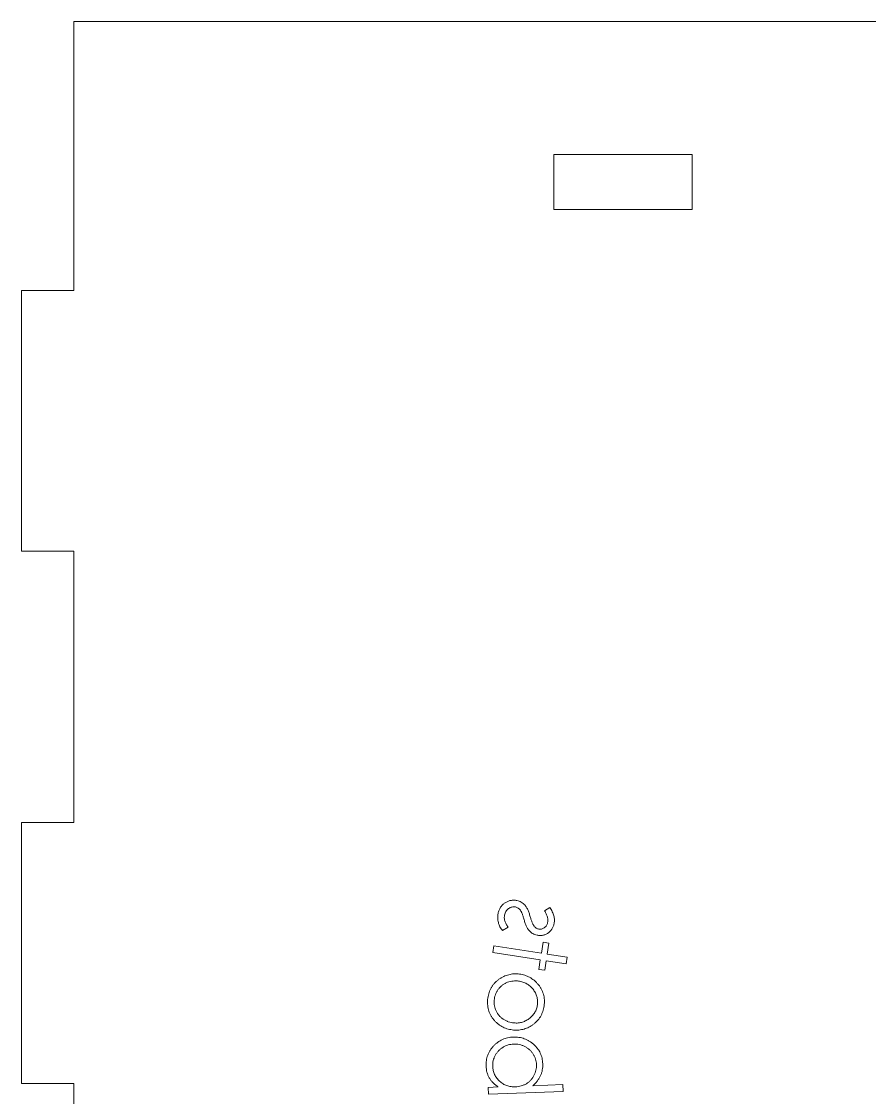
# Model space of a CAD drawing. Header units: inches. Extents: x 0 to 26.9, y 0 to 19.8.
# Drawn here: x 10.782 to 12.375, y 17.622 to 19.643 of the extents above; entities that cross this region are included whole.
import ezdxf

# ---------------------------------------------------------------- set-up
doc = ezdxf.new("R2010")
doc.units = ezdxf.units.IN
doc.header["$MEASUREMENT"] = 0

msp = doc.modelspace()

# ---------------------------------------------------------------- linework, layer by layer
at = {"color": 7, "linetype": 'Continuous', "lineweight": 15}
for p, q in [((10.8796, 19.6434), (13.8696, 19.6434)), ((10.8796, 19.1384), (10.8796, 19.6434)), ((12.0416, 19.3934), (11.7816, 19.3934)), ((11.7816, 19.3934), (11.7816, 19.2904)), ((12.0416, 19.2904), (12.0416, 19.3934)), ((11.7816, 19.2904), (12.0416, 19.2904)), ((10.7816, 18.6484), (10.7816, 19.1384)), ((10.7816, 19.1384), (10.8796, 19.1384)), ((10.8796, 18.6484), (10.7816, 18.6484)), ((10.8796, 18.1384), (10.8796, 18.6484)), ((10.7816, 17.6484), (10.7816, 18.1384)), ((10.7816, 18.1384), (10.8796, 18.1384)), ((10.8796, 17.6484), (10.7816, 17.6484)), ((10.8796, 17.1384), (10.8796, 17.6484))]:
    msp.add_line(p, q, dxfattribs=at)
at = {"color": 1, "linetype": 'Continuous', "lineweight": 15}
for p, q in [((11.7743, 17.9793), (11.7641, 17.9728)), ((11.6851, 17.9357), (11.6959, 17.9419)), ((11.7614, 17.9138), (11.7582, 17.8933)), ((11.7724, 17.9121), (11.7614, 17.9138)), ((11.7693, 17.8916), (11.7724, 17.9121)), ((11.6691, 17.9071), (11.6671, 17.8942)), ((11.6671, 17.8942), (11.7562, 17.8804)), ((11.7582, 17.8933), (11.6691, 17.9071)), ((11.8065, 17.8859), (11.7693, 17.8916)), ((11.7562, 17.8804), (11.7535, 17.8628)), ((11.7645, 17.8611), (11.7673, 17.8787)), ((11.7673, 17.8787), (11.8045, 17.8729)), ((11.8045, 17.8729), (11.8065, 17.8859)), ((11.7535, 17.8628), (11.7645, 17.8611)), ((11.7988, 17.6463), (11.7423, 17.6442)), ((11.7993, 17.6334), (11.7988, 17.6463)), ((11.677, 17.6418), (11.6584, 17.6411)), ((11.6584, 17.6411), (11.6588, 17.6282)), ((11.6588, 17.6282), (11.7993, 17.6334))]:
    msp.add_line(p, q, dxfattribs=at)
for points, knots in [([(11.7124, 17.9921), (11.7114, 17.9922), (11.7094, 17.9926), (11.7064, 17.9927), (11.7035, 17.9927), (11.7006, 17.9922), (11.6978, 17.9916), (11.6951, 17.9906), (11.6924, 17.9893), (11.6899, 17.9877), (11.6874, 17.986), (11.6852, 17.984), (11.6832, 17.9817), (11.6815, 17.9794), (11.68, 17.9768), (11.6787, 17.974), (11.6777, 17.9711), (11.6772, 17.969), (11.677, 17.9679)], [0, 0, 0, 0, 0.064276, 0.12638, 0.187596, 0.247701, 0.307518, 0.367963, 0.429721, 0.493014, 0.556685, 0.618948, 0.680478, 0.742104, 0.804337, 0.867295, 0.932702, 1, 1, 1, 1]), ([(11.7271, 17.9838), (11.726, 17.9848), (11.724, 17.9868), (11.7205, 17.9892), (11.7166, 17.991), (11.7138, 17.9917), (11.7124, 17.9921)], [0, 0, 0, 0, 0.252758, 0.497988, 0.745601, 1, 1, 1, 1]), ([(11.689, 17.9649), (11.6894, 17.9661), (11.69, 17.9685), (11.6916, 17.9718), (11.6939, 17.9747), (11.6966, 17.977), (11.6996, 17.9789), (11.7028, 17.98), (11.7061, 17.9805), (11.7083, 17.9801), (11.7094, 17.98)], [0, 0, 0, 0, 0.135774, 0.263983, 0.391244, 0.521128, 0.64872, 0.767179, 0.88232, 1, 1, 1, 1]), ([(11.7094, 17.98), (11.7103, 17.9798), (11.712, 17.9793), (11.7144, 17.9781), (11.7166, 17.9765), (11.7178, 17.9751), (11.7184, 17.9744)], [0, 0, 0, 0, 0.251369, 0.4988005, 0.7445892, 1, 1, 1, 1]), ([(11.7184, 17.9744), (11.7187, 17.974), (11.7194, 17.9731), (11.7203, 17.9715), (11.7212, 17.9697), (11.7221, 17.9676), (11.723, 17.9651), (11.7239, 17.9624), (11.7248, 17.9594), (11.7254, 17.9573), (11.7258, 17.9561)], [0, 0, 0, 0, 0.077098, 0.167841, 0.270807, 0.38928, 0.519598, 0.665909, 0.825356, 1, 1, 1, 1]), ([(11.7373, 17.9615), (11.737, 17.9628), (11.7362, 17.9652), (11.7351, 17.9688), (11.7338, 17.972), (11.7326, 17.9749), (11.7313, 17.9776), (11.7299, 17.9799), (11.7286, 17.982), (11.7275, 17.9832), (11.7271, 17.9838)], [0, 0, 0, 0, 0.160081, 0.309521, 0.449256, 0.57798, 0.697488, 0.806664, 0.907609, 1, 1, 1, 1]), ([(11.7641, 17.9728), (11.7648, 17.9718), (11.766, 17.9699), (11.7675, 17.9669), (11.7687, 17.964), (11.7696, 17.9612), (11.7702, 17.9585), (11.7704, 17.9558), (11.7704, 17.9532), (11.7701, 17.9516), (11.77, 17.9507)], [0, 0, 0, 0, 0.151116, 0.292508, 0.425856, 0.551259, 0.669631, 0.783072, 0.8925, 1, 1, 1, 1]), ([(11.7821, 17.9489), (11.7823, 17.9501), (11.7827, 17.9524), (11.7828, 17.956), (11.7824, 17.9597), (11.7816, 17.9634), (11.7804, 17.9673), (11.7788, 17.9712), (11.7768, 17.9753), (11.7752, 17.9779), (11.7743, 17.9793)], [0, 0, 0, 0, 0.109345, 0.220317, 0.334822, 0.453911, 0.578801, 0.710551, 0.851273, 1, 1, 1, 1]), ([(11.677, 17.9679), (11.6767, 17.9665), (11.6763, 17.9637), (11.6762, 17.9594), (11.6765, 17.955), (11.6773, 17.9508), (11.6786, 17.9466), (11.6803, 17.9427), (11.6824, 17.939), (11.6842, 17.9368), (11.6851, 17.9357)], [0, 0, 0, 0, 0.126306, 0.251507, 0.37659, 0.503859, 0.631033, 0.754991, 0.877299, 1, 1, 1, 1]), ([(11.6959, 17.9419), (11.6952, 17.9429), (11.6938, 17.9448), (11.692, 17.9478), (11.6906, 17.9507), (11.6896, 17.9536), (11.6889, 17.9565), (11.6886, 17.9593), (11.6886, 17.9621), (11.6889, 17.964), (11.689, 17.9649)], [0, 0, 0, 0, 0.147354, 0.286147, 0.417342, 0.540502, 0.660104, 0.774546, 0.887665, 1, 1, 1, 1]), ([(11.7258, 17.9561), (11.7261, 17.955), (11.7268, 17.9526), (11.7279, 17.9493), (11.7291, 17.9463), (11.7303, 17.9435), (11.7315, 17.941), (11.7329, 17.9388), (11.7342, 17.9368), (11.7353, 17.9356), (11.7357, 17.9351)], [0, 0, 0, 0, 0.159113, 0.307829, 0.446423, 0.575104, 0.694251, 0.804338, 0.906585, 1, 1, 1, 1]), ([(11.7447, 17.944), (11.7444, 17.9444), (11.7437, 17.9453), (11.7428, 17.9469), (11.7419, 17.9487), (11.741, 17.9507), (11.74, 17.9531), (11.7391, 17.9557), (11.7382, 17.9585), (11.7376, 17.9605), (11.7373, 17.9615)], [0, 0, 0, 0, 0.0822156, 0.1763818, 0.2819472, 0.4004554, 0.5311455, 0.674219, 0.8308376, 1, 1, 1, 1]), ([(11.77, 17.9507), (11.7697, 17.9497), (11.7693, 17.9478), (11.7679, 17.9451), (11.766, 17.9428), (11.7638, 17.9409), (11.7613, 17.9394), (11.7586, 17.9384), (11.7559, 17.9381), (11.7541, 17.9383), (11.7532, 17.9385)], [0, 0, 0, 0, 0.132741, 0.261243, 0.386845, 0.517619, 0.645375, 0.765812, 0.881753, 1, 1, 1, 1]), ([(11.7357, 17.9351), (11.7367, 17.9341), (11.7387, 17.9321), (11.7422, 17.9298), (11.746, 17.9281), (11.7488, 17.9274), (11.7502, 17.927)], [0, 0, 0, 0, 0.249463, 0.495043, 0.743204, 1, 1, 1, 1]), ([(11.7532, 17.9385), (11.7524, 17.9387), (11.7508, 17.9391), (11.7486, 17.9403), (11.7465, 17.9419), (11.7453, 17.9433), (11.7447, 17.944)], [0, 0, 0, 0, 0.239005, 0.477473, 0.731206, 1, 1, 1, 1]), ([(11.7502, 17.927), (11.7511, 17.9269), (11.753, 17.9265), (11.7557, 17.9264), (11.7584, 17.9264), (11.761, 17.9268), (11.7635, 17.9274), (11.766, 17.9283), (11.7684, 17.9295), (11.7707, 17.9309), (11.7728, 17.9325), (11.7748, 17.9343), (11.7765, 17.9363), (11.7781, 17.9385), (11.7794, 17.9408), (11.7805, 17.9434), (11.7814, 17.9461), (11.7819, 17.948), (11.7821, 17.9489)], [0, 0, 0, 0, 0.06574, 0.128676, 0.190593, 0.25097, 0.310665, 0.371123, 0.431721, 0.494369, 0.556943, 0.618332, 0.679441, 0.74087, 0.80313, 0.866273, 0.932162, 1, 1, 1, 1]), ([(11.7146, 17.8542), (11.7129, 17.8543), (11.7095, 17.8545), (11.7043, 17.8542), (11.6993, 17.8534), (11.6944, 17.8522), (11.6897, 17.8505), (11.6851, 17.8483), (11.6806, 17.8457), (11.6763, 17.8426), (11.6723, 17.8391), (11.6687, 17.8353), (11.6656, 17.8311), (11.663, 17.8267), (11.6608, 17.822), (11.6592, 17.8169), (11.658, 17.8116), (11.6576, 17.8079), (11.6573, 17.806)], [0, 0, 0, 0, 0.062797, 0.124038, 0.18433, 0.244154, 0.304513, 0.365248, 0.427446, 0.491318, 0.55554, 0.617946, 0.679244, 0.741048, 0.803207, 0.866459, 0.931862, 1, 1, 1, 1]), ([(11.75, 17.8371), (11.7488, 17.8384), (11.7464, 17.8408), (11.7425, 17.8439), (11.7384, 17.8467), (11.7341, 17.8491), (11.7295, 17.851), (11.7248, 17.8525), (11.7198, 17.8536), (11.7164, 17.854), (11.7146, 17.8542)], [0, 0, 0, 0, 0.127696, 0.25264, 0.375894, 0.497921, 0.620466, 0.743965, 0.870104, 1, 1, 1, 1]), ([(11.6697, 17.8049), (11.6699, 17.8067), (11.6703, 17.8102), (11.6717, 17.8152), (11.6737, 17.8199), (11.6764, 17.8244), (11.6796, 17.8284), (11.6834, 17.832), (11.6876, 17.835), (11.6923, 17.8375), (11.6973, 17.8394), (11.7026, 17.8406), (11.7079, 17.8412), (11.7115, 17.8411), (11.7133, 17.841)], [0, 0, 0, 0, 0.084146, 0.166017, 0.247348, 0.329405, 0.411552, 0.492586, 0.575052, 0.659824, 0.745128, 0.829608, 0.914002, 1, 1, 1, 1]), ([(11.7133, 17.841), (11.7147, 17.8408), (11.7174, 17.8405), (11.7214, 17.8396), (11.7252, 17.8384), (11.7288, 17.8368), (11.7322, 17.8348), (11.7355, 17.8325), (11.7385, 17.8299), (11.7413, 17.8269), (11.7439, 17.8237), (11.7461, 17.8204), (11.7479, 17.817), (11.7493, 17.8134), (11.7503, 17.8097), (11.7509, 17.8059), (11.7512, 17.8021), (11.751, 17.7994), (11.7509, 17.7981)], [0, 0, 0, 0, 0.066211, 0.130493, 0.192947, 0.254994, 0.316954, 0.3795, 0.442685, 0.507788, 0.572797, 0.635493, 0.696409, 0.756656, 0.816369, 0.876161, 0.937413, 1, 1, 1, 1]), ([(11.7637, 17.797), (11.7638, 17.799), (11.764, 17.8027), (11.7637, 17.8083), (11.7628, 17.8136), (11.7613, 17.8188), (11.7593, 17.8237), (11.7568, 17.8284), (11.7537, 17.8329), (11.7512, 17.8357), (11.75, 17.8371)], [0, 0, 0, 0, 0.131382, 0.257634, 0.381324, 0.503017, 0.623848, 0.746423, 0.871193, 1, 1, 1, 1]), ([(11.6573, 17.806), (11.6572, 17.8041), (11.657, 17.8003), (11.6573, 17.7948), (11.6581, 17.7896), (11.6594, 17.7845), (11.6613, 17.7797), (11.6637, 17.7751), (11.6665, 17.7707), (11.6699, 17.7666), (11.6737, 17.7629), (11.6776, 17.7595), (11.6818, 17.7566), (11.6862, 17.7541), (11.6908, 17.7521), (11.6956, 17.7506), (11.7006, 17.7494), (11.7041, 17.749), (11.7058, 17.7488)], [0, 0, 0, 0, 0.068368, 0.133962, 0.197429, 0.259661, 0.321326, 0.382758, 0.44506, 0.509132, 0.572987, 0.635239, 0.695839, 0.75592, 0.81575, 0.87617, 0.937208, 1, 1, 1, 1]), ([(11.7066, 17.7621), (11.7049, 17.7624), (11.7013, 17.7628), (11.6961, 17.7643), (11.6912, 17.7664), (11.6866, 17.7691), (11.6823, 17.7723), (11.6787, 17.776), (11.6755, 17.7801), (11.6731, 17.7847), (11.6712, 17.7895), (11.67, 17.7945), (11.6694, 17.7997), (11.6696, 17.8032), (11.6697, 17.8049)], [0, 0, 0, 0, 0.0858879, 0.1704125, 0.2549224, 0.3403677, 0.4251531, 0.5070121, 0.5885007, 0.670267, 0.7522384, 0.8332818, 0.9157541, 1, 1, 1, 1]), ([(11.7509, 17.7981), (11.7508, 17.7968), (11.7505, 17.7942), (11.7496, 17.7904), (11.7484, 17.7867), (11.7467, 17.7833), (11.7447, 17.78), (11.7424, 17.7769), (11.7397, 17.774), (11.7366, 17.7713), (11.7334, 17.7688), (11.7299, 17.7667), (11.7263, 17.765), (11.7226, 17.7637), (11.7188, 17.7627), (11.7149, 17.7621), (11.7108, 17.7619), (11.708, 17.7621), (11.7066, 17.7621)], [0, 0, 0, 0, 0.063102, 0.12433, 0.184668, 0.244403, 0.30463, 0.365624, 0.428156, 0.492963, 0.558202, 0.621339, 0.683497, 0.745396, 0.807296, 0.869822, 0.934007, 1, 1, 1, 1]), ([(11.7434, 17.7597), (11.7449, 17.7609), (11.7478, 17.7632), (11.7516, 17.7671), (11.7549, 17.7714), (11.7577, 17.776), (11.76, 17.7808), (11.7618, 17.7859), (11.7631, 17.7914), (11.7635, 17.7951), (11.7637, 17.797)], [0, 0, 0, 0, 0.128421, 0.253136, 0.375641, 0.496896, 0.618413, 0.741817, 0.868357, 1, 1, 1, 1]), ([(11.7058, 17.7488), (11.7075, 17.7487), (11.7109, 17.7485), (11.716, 17.7488), (11.7209, 17.7494), (11.7257, 17.7506), (11.7304, 17.7522), (11.7349, 17.7542), (11.7393, 17.7567), (11.742, 17.7587), (11.7434, 17.7597)], [0, 0, 0, 0, 0.129253, 0.255222, 0.378806, 0.501271, 0.623792, 0.746593, 0.871876, 1, 1, 1, 1]), ([(11.7054, 17.7356), (11.7036, 17.7355), (11.7001, 17.7353), (11.6949, 17.7343), (11.6899, 17.733), (11.6851, 17.7311), (11.6806, 17.7287), (11.6763, 17.7259), (11.6722, 17.7226), (11.6684, 17.7189), (11.6649, 17.7149), (11.6619, 17.7106), (11.6594, 17.7061), (11.6573, 17.7015), (11.6558, 17.6967), (11.6548, 17.6917), (11.6542, 17.6865), (11.6542, 17.683), (11.6543, 17.6813)], [0, 0, 0, 0, 0.065216, 0.128417, 0.19021, 0.251561, 0.312812, 0.374471, 0.4376, 0.50231, 0.567009, 0.629888, 0.691346, 0.751921, 0.812531, 0.873727, 0.935924, 1, 1, 1, 1]), ([(11.7608, 17.6856), (11.7607, 17.6874), (11.7605, 17.6908), (11.7596, 17.6959), (11.7582, 17.7008), (11.7563, 17.7054), (11.7539, 17.7099), (11.751, 17.7141), (11.7477, 17.7181), (11.7439, 17.7218), (11.7398, 17.7252), (11.7355, 17.7282), (11.7309, 17.7306), (11.7262, 17.7326), (11.7213, 17.7341), (11.7161, 17.7351), (11.7108, 17.7356), (11.7072, 17.7356), (11.7054, 17.7356)], [0, 0, 0, 0, 0.063825, 0.125679, 0.18618, 0.246308, 0.306722, 0.367784, 0.430422, 0.494964, 0.559623, 0.622542, 0.684416, 0.745962, 0.807511, 0.87025, 0.933969, 1, 1, 1, 1]), ([(11.6669, 17.6807), (11.6669, 17.6825), (11.6669, 17.686), (11.6677, 17.6913), (11.6692, 17.6963), (11.6714, 17.7011), (11.6742, 17.7056), (11.6776, 17.7097), (11.6815, 17.7133), (11.6859, 17.7164), (11.6907, 17.7189), (11.6958, 17.7208), (11.701, 17.7221), (11.7045, 17.7223), (11.7063, 17.7225)], [0, 0, 0, 0, 0.0838927, 0.1660544, 0.247772, 0.3304231, 0.4134007, 0.4950861, 0.5785214, 0.6636892, 0.7492943, 0.8331992, 0.9160505, 1, 1, 1, 1]), ([(11.7063, 17.7225), (11.7081, 17.7225), (11.7116, 17.7225), (11.7169, 17.7216), (11.7221, 17.7201), (11.7271, 17.7178), (11.7318, 17.7151), (11.7361, 17.7117), (11.7398, 17.7079), (11.7429, 17.7036), (11.7455, 17.699), (11.7474, 17.6941), (11.7486, 17.6891), (11.7489, 17.6857), (11.749, 17.6839)], [0, 0, 0, 0, 0.083938, 0.167086, 0.251178, 0.337335, 0.423782, 0.50772, 0.590679, 0.674134, 0.757205, 0.838254, 0.918588, 1, 1, 1, 1]), ([(11.6543, 17.6813), (11.6544, 17.6792), (11.6547, 17.6753), (11.6559, 17.6695), (11.6578, 17.6641), (11.6603, 17.6589), (11.6635, 17.6541), (11.6674, 17.6497), (11.6719, 17.6455), (11.6753, 17.6431), (11.677, 17.6418)], [0, 0, 0, 0, 0.128134, 0.251585, 0.372071, 0.491455, 0.612441, 0.73648, 0.865018, 1, 1, 1, 1]), ([(11.7096, 17.6421), (11.7082, 17.6421), (11.7054, 17.642), (11.7012, 17.6424), (11.6972, 17.6432), (11.6933, 17.6443), (11.6897, 17.6458), (11.6862, 17.6477), (11.6828, 17.6499), (11.6797, 17.6526), (11.6768, 17.6554), (11.6743, 17.6585), (11.6721, 17.6617), (11.6703, 17.6652), (11.6689, 17.6688), (11.6678, 17.6726), (11.6671, 17.6766), (11.667, 17.6793), (11.6669, 17.6807)], [0, 0, 0, 0, 0.067157, 0.132005, 0.1951, 0.256892, 0.318317, 0.379878, 0.441955, 0.505703, 0.569299, 0.630872, 0.691032, 0.751394, 0.811669, 0.872616, 0.935186, 1, 1, 1, 1]), ([(11.749, 17.6839), (11.749, 17.6822), (11.749, 17.6786), (11.7482, 17.6734), (11.7466, 17.6683), (11.7444, 17.6634), (11.7417, 17.6587), (11.7383, 17.6546), (11.7345, 17.6509), (11.7302, 17.6479), (11.7256, 17.6455), (11.7205, 17.6437), (11.7152, 17.6424), (11.7115, 17.6422), (11.7096, 17.6421)], [0, 0, 0, 0, 0.0826842, 0.1650197, 0.247505, 0.3324944, 0.4172269, 0.4992339, 0.5806447, 0.6622058, 0.7443936, 0.8271753, 0.9116743, 1, 1, 1, 1]), ([(11.7423, 17.6442), (11.7438, 17.6456), (11.7469, 17.6485), (11.7508, 17.6531), (11.7541, 17.658), (11.7567, 17.6631), (11.7588, 17.6684), (11.7601, 17.6739), (11.7609, 17.6797), (11.7609, 17.6836), (11.7608, 17.6856)], [0, 0, 0, 0, 0.134778, 0.263624, 0.388372, 0.509738, 0.629644, 0.750269, 0.873143, 1, 1, 1, 1])]:
    msp.add_open_spline(points, degree=3, knots=knots, dxfattribs=at)

doc.saveas('drawing.dxf')
